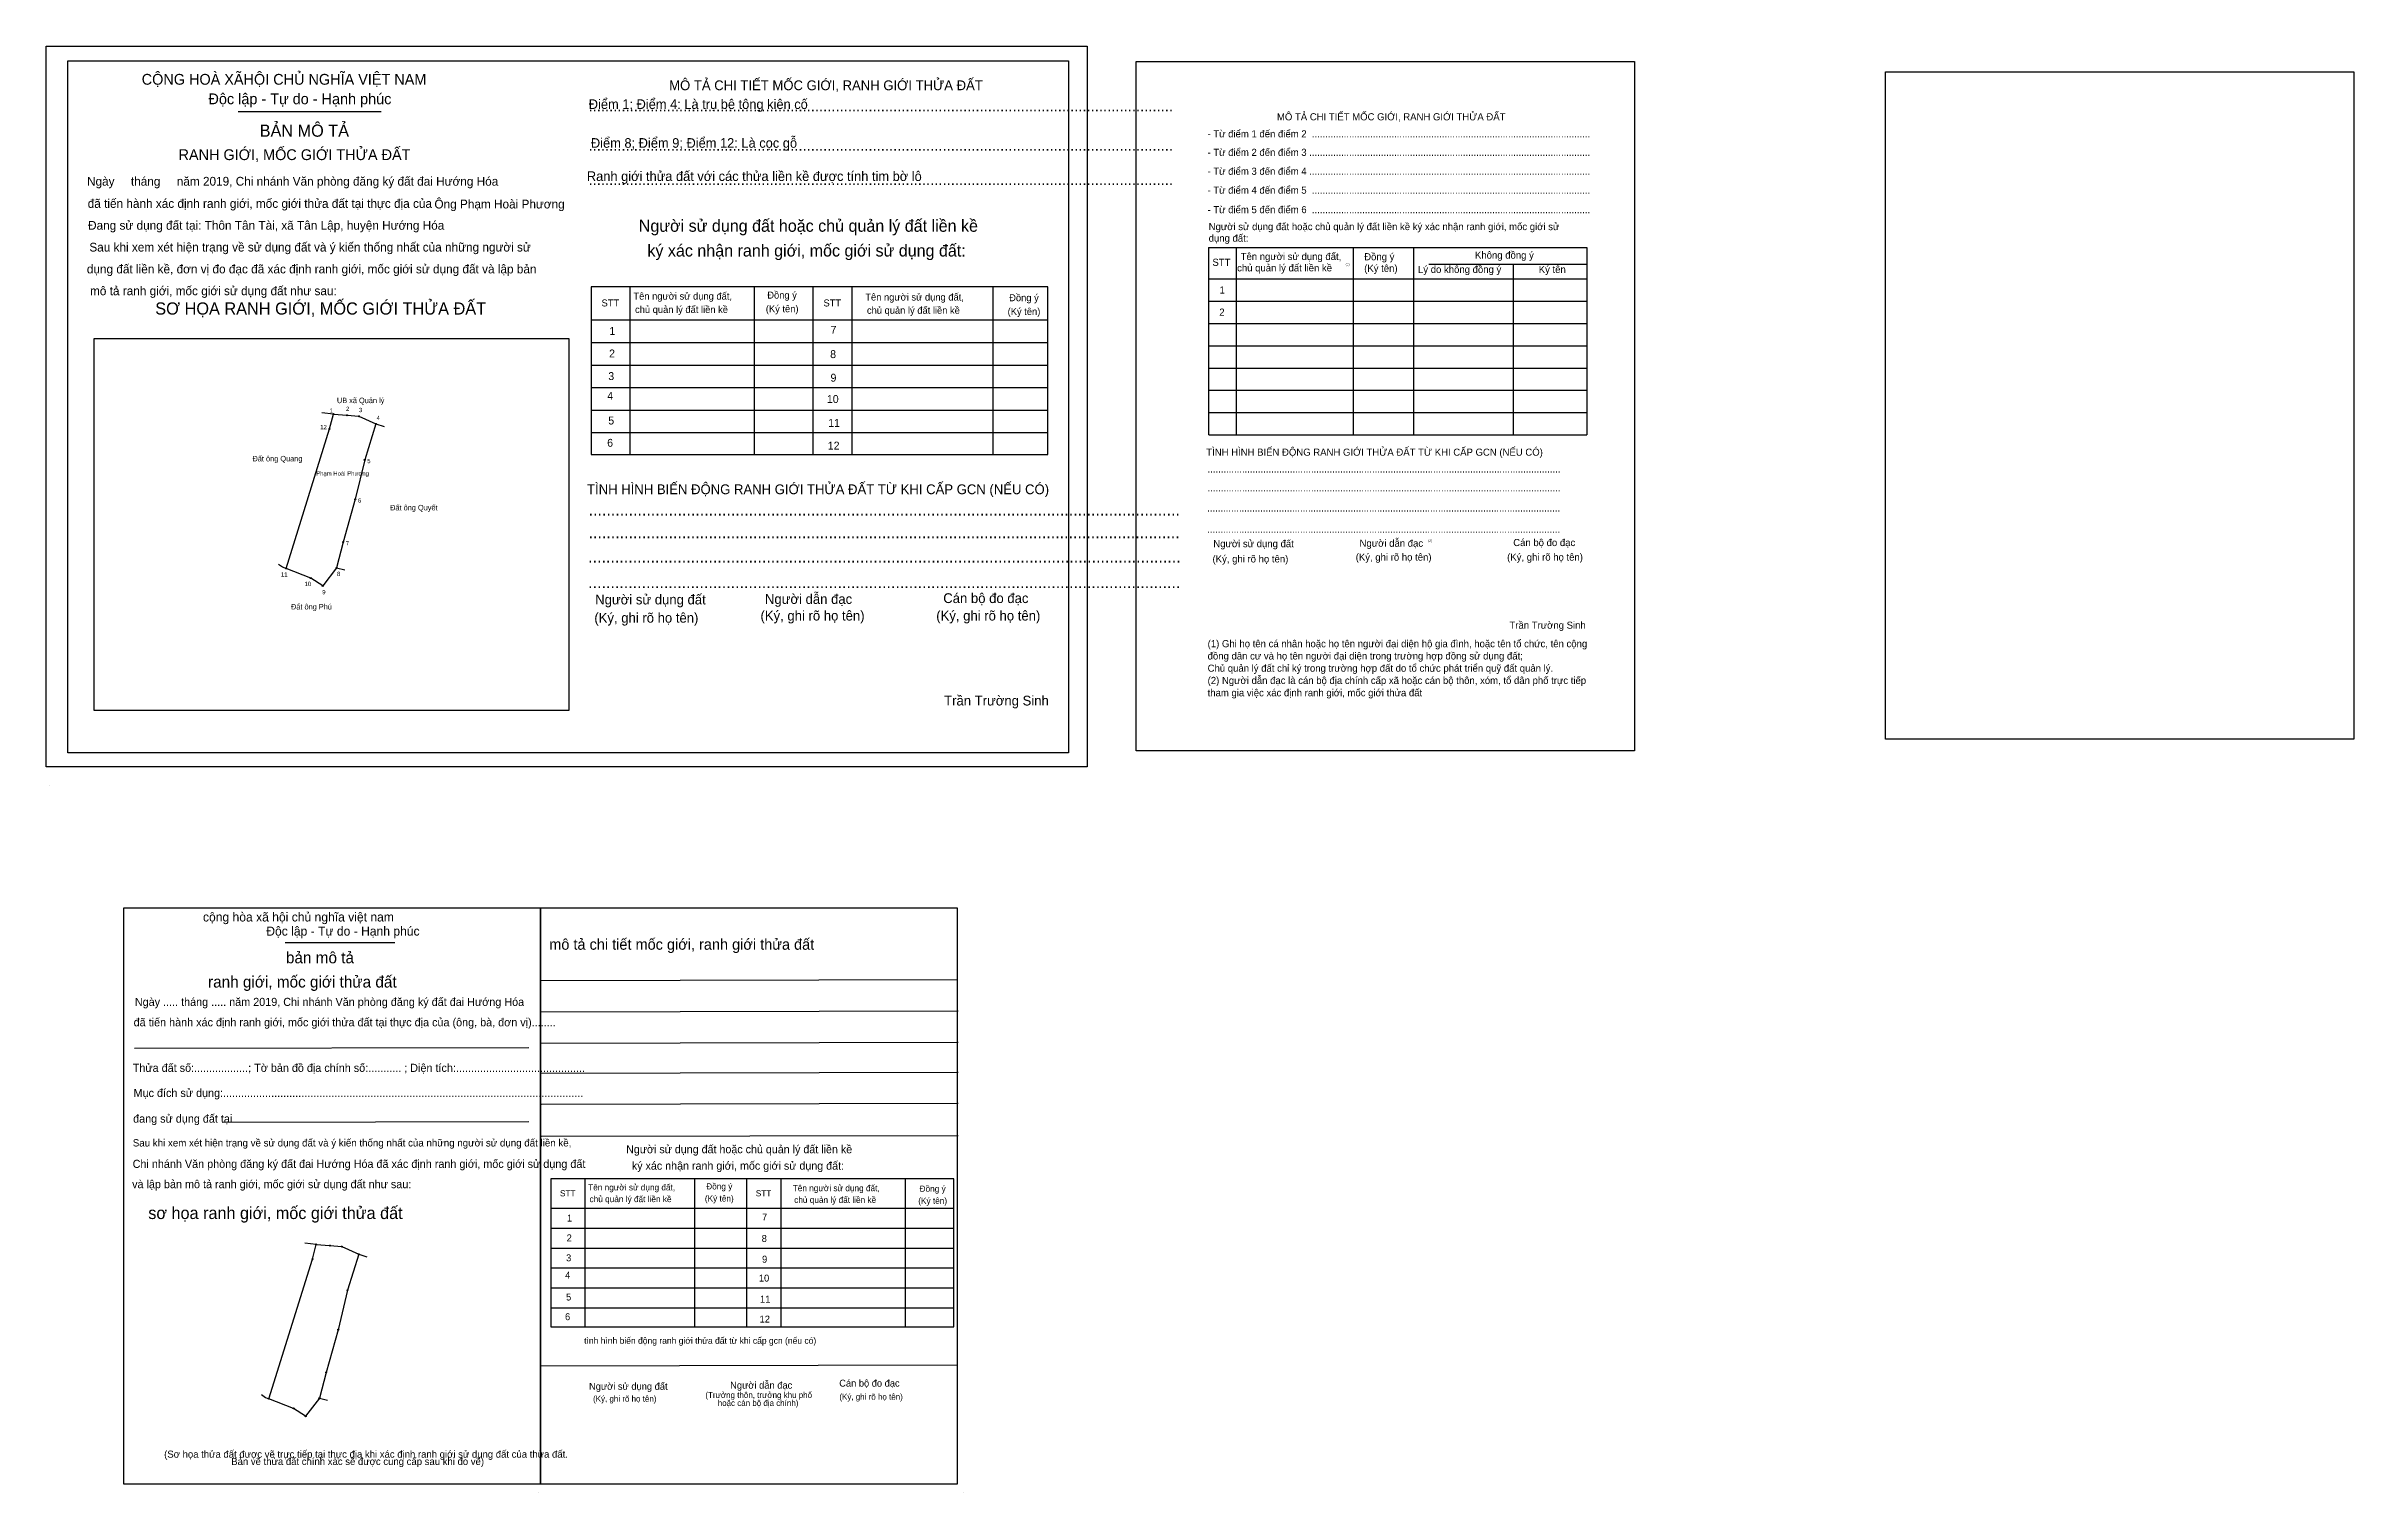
# Model space of a CAD drawing. Extents: x 129 to 549170, y 21 to 1840431.
# Drawn here: x 546477 to 549170, y 1838742 to 1840431 of the extents above.
import ezdxf

# ---------------------------------------------------------------- set-up
doc = ezdxf.new("R2010")
doc.units = 0
for name, color, linetype in [('bmtKhungInTrang1', 7, 'Continuous'), ('bmtKhungInTrang2', 7, 'Continuous'), ('bmtNoiDung', 7, 'Continuous'), ('bmtTemplate', 7, 'Continuous'), ('CanhThua', 7, 'Continuous'), ('Level 1', 7, 'Continuous'), ('Level 10', 7, 'Continuous'), ('Level 16', 7, 'Continuous'), ('Level 2', 7, 'Continuous'), ('MocDinhThua', 7, 'Continuous'), ('RauThua', 7, 'Continuous'), ('SoHieuDinhThua', 7, 'Continuous')]:
    doc.layers.add(name, color=color, linetype=linetype)

msp = doc.modelspace()

# ---------------------------------------------------------------- linework, layer by layer
at = {"layer": 'bmtKhungInTrang1'}
for points in [[(546477.3, 1840431.1), (547692, 1840431.1), (547692, 1839589.8), (546477.3, 1839589.8)], [(546502.4, 1840413.9), (547670.4, 1840413.9), (547670.4, 1839606.2), (546502.4, 1839606.2)]]:
    msp.add_lwpolyline(points, close=True, dxfattribs=at)
at = {"layer": 'bmtKhungInTrang2'}
msp.add_lwpolyline([(547749.1, 1840413.1), (548331, 1840413.1), (548331, 1839608.2), (547749.1, 1839608.2)], close=True, dxfattribs=at)
at = {"layer": 'bmtTemplate'}
for p, q in [((546701.4, 1840355), (546868.2, 1840355)), ((547865.8, 1840196), (547865.8, 1839977.2)), ((548002.7, 1840196), (548002.7, 1839977.2)), ((548073.1, 1840196.2), (548073.1, 1839977.2)), ((548275.3, 1840196), (548275.3, 1839977.2)), ((548091, 1840176.7), (548275.3, 1840176.7)), ((547646.4, 1840150.3), (547113.2, 1840150.3)), ((547113.2, 1840150.3), (547113.2, 1839954.5)), ((547158.3, 1840150.3), (547158.3, 1839954.5)), ((547303.4, 1840150.3), (547303.4, 1839954.5)), ((547372, 1840150.3), (547372, 1839954.5)), ((547417.4, 1840150.3), (547417.4, 1839954.5)), ((547582, 1840149.8), (547582, 1839954.5)), ((547646.4, 1839954.5), (547646.4, 1840150.3)), ((547833.9, 1840159.5), (548275.3, 1840159.5)), ((547833.9, 1840133.5), (548275.3, 1840133.5)), ((547113.2, 1840111.4), (547646.4, 1840111.4)), ((547833.9, 1840107.4), (548275.3, 1840107.4)), ((547113.2, 1840085.1), (547646.4, 1840085.1)), ((547833.9, 1840081.4), (548275.3, 1840081.4)), ((547113.2, 1840058.8), (547646.4, 1840058.8)), ((547113.2, 1840032.5), (547646.4, 1840032.5)), ((547833.9, 1840055.3), (548275.3, 1840055.3)), ((547113.2, 1840006.2), (547646.4, 1840006.2)), ((547833.9, 1840029.3), (548275.3, 1840029.3)), ((547113.2, 1839980), (547646.4, 1839980)), ((547833.9, 1840003.2), (548275.3, 1840003.2)), ((547113.2, 1839954.5), (547646.4, 1839954.5)), ((547833.9, 1839977.2), (548275.3, 1839977.2))]:
    msp.add_line(p, q, dxfattribs=at)
for points in [[(546502.4, 1840413.9), (547670.4, 1840413.9), (547670.4, 1839606.2), (546502.4, 1839606.2)], [(548623.9, 1840401), (549170.3, 1840401), (549170.3, 1839621.8), (548623.9, 1839621.8)], [(546533.3, 1839655.5), (546533.3, 1840089.9), (547087.1, 1840089.9), (547087.1, 1839655.5)]]:
    msp.add_lwpolyline(points, close=True, dxfattribs=at)
for points in [[(547833.6, 1840196), (548275.3, 1840196)], [(547833.6, 1840196), (547833.6, 1839977.2)], [(548189.4, 1840176.4), (548189.4, 1839977.2)]]:
    msp.add_lwpolyline(points, dxfattribs=at)
at = {"layer": 'CanhThua'}
for p, q in [((546757.3, 1839821.3), (546808, 1839984.3)), ((546808, 1839984.3), (546812.5, 1840001.5)), ((546812.5, 1840001.5), (546828.4, 1840000.2)), ((546828.4, 1840000.2), (546842.3, 1839999)), ((546842.3, 1839999), (546862, 1839990)), ((546862, 1839990), (546849, 1839948)), ((546849, 1839948), (546838, 1839902)), ((546838, 1839902), (546824, 1839852)), ((546824, 1839852), (546816, 1839822)), ((546786, 1839810), (546757.3, 1839821.3)), ((546816, 1839822), (546800, 1839801)), ((546800, 1839801), (546786, 1839810))]:
    msp.add_line(p, q, dxfattribs=at)
at = {"layer": 'Level 1'}
for p, q in [((546812.5, 1840001.5), (546799.1, 1840003.1)), ((547055, 1839340.2), (547541.3, 1839341.3)), ((547055, 1839303.7), (547541.4, 1839304.7)), ((546580.5, 1839261.1), (547040.7, 1839262.1)), ((547055.1, 1839266.9), (547541.4, 1839268)), ((547055.1, 1839232), (547541.5, 1839233.1)), ((546682.7, 1839174.7), (547040.4, 1839175.4)), ((547055.2, 1839195.8), (547541.5, 1839196.9)), ((547055.2, 1839158.3), (547541.6, 1839159.4)), ((547054.3, 1838890.4), (547540.6, 1838891.4))]:
    msp.add_line(p, q, dxfattribs=at)
at = {"layer": 'Level 10'}
for p, q in [((546737.3, 1838851.8), (546788.1, 1839014.8)), ((546792.5, 1839032), (546779.2, 1839033.6)), ((546788.1, 1839014.8), (546792.5, 1839032)), ((546792.5, 1839032), (546808.4, 1839030.7)), ((546808.4, 1839030.7), (546822.3, 1839029.5)), ((546822.3, 1839029.5), (546842.1, 1839020.5)), ((546842.1, 1839020.5), (546829.1, 1838978.5)), ((546842.1, 1839020.5), (546851.7, 1839017.7)), ((546829.1, 1838978.5), (546818.1, 1838932.5)), ((546818.1, 1838932.5), (546804.1, 1838882.5)), ((546804.1, 1838882.5), (546796.1, 1838852.5)), ((546766.1, 1838840.5), (546737.3, 1838851.8)), ((546796.1, 1838852.5), (546780.1, 1838831.5)), ((546780.1, 1838831.5), (546766.1, 1838840.5))]:
    msp.add_line(p, q, dxfattribs=at)
at = {"layer": 'Level 2'}
for p, q in [((546481.2, 1839567.7), (546481.2, 1839567.7)), ((546756.3, 1839384.7), (546884.1, 1839384.7)), ((547536.6, 1839108.5), (547066.2, 1839108.5)), ((547066.2, 1839108.5), (547066.2, 1838935.8)), ((547106, 1839108.5), (547106, 1838935.8)), ((547233.9, 1839108.5), (547233.9, 1838935.8)), ((547294.5, 1839108.5), (547294.5, 1838935.8)), ((547334.5, 1839108.5), (547334.5, 1838935.8)), ((547479.8, 1839108.1), (547479.8, 1838935.8)), ((547536.6, 1838935.8), (547536.6, 1839108.5)), ((547066.2, 1839074.2), (547536.6, 1839074.2)), ((547066.2, 1839051), (547536.6, 1839051)), ((547066.2, 1839027.8), (547536.6, 1839027.8)), ((547066.2, 1839004.6), (547536.6, 1839004.6)), ((547066.2, 1838981.4), (547536.6, 1838981.4)), ((547066.2, 1838958.2), (547536.6, 1838958.2)), ((547066.2, 1838935.8), (547536.6, 1838935.8)), ((547051.5, 1838742), (547051.5, 1838742)), ((547547.7, 1838742.8), (547547.7, 1838742.8))]:
    msp.add_line(p, q, dxfattribs=at)
for points in [[(546567.8, 1838752.3), (546567.8, 1838752.3), (546567.8, 1839425), (547054.1, 1839425), (547054.1, 1839425)], [(547054.1, 1839425), (547054.1, 1838752.3), (546567.8, 1838752.3)], [(547054.1, 1839425), (547540.5, 1839425), (547540.5, 1838752.3), (547540.5, 1838752.3)], [(547540.5, 1838752.3), (547054.1, 1838752.3), (547054.1, 1839425)], [(547054.1, 1839425), (547540.5, 1839425), (547540.5, 1838752.3)], [(547540.5, 1838752.3), (547054.1, 1838752.3), (547054.1, 1839425)]]:
    msp.add_lwpolyline(points, dxfattribs=at)
at = {"layer": 'MocDinhThua'}
for centre in [(546808, 1839984.3), (546812.5, 1840001.5), (546828.4, 1840000.2), (546842.3, 1839999), (546862, 1839990), (546849, 1839948), (546838, 1839902), (546824, 1839852), (546757.3, 1839821.3), (546816, 1839822), (546786, 1839810), (546800, 1839801), (546788.1, 1839014.8), (546792.5, 1839032), (546808.4, 1839030.7), (546822.3, 1839029.5), (546842.1, 1839020.5), (546829.1, 1838978.5), (546818.1, 1838932.5), (546804.1, 1838882.5), (546737.3, 1838851.8), (546796.1, 1838852.5), (546766.1, 1838840.5), (546780.1, 1838831.5)]:
    msp.add_circle(centre, 0.601, dxfattribs=at)
at = {"layer": 'RauThua'}
for p, q in [((546862, 1839990), (546871.6, 1839987.2)), ((546748.3, 1839826.2), (546753, 1839823)), ((546753, 1839823), (546757.3, 1839821.3)), ((546816, 1839822), (546825.8, 1839819.7)), ((546728.4, 1838856.7), (546733.1, 1838853.5)), ((546733.1, 1838853.5), (546737.3, 1838851.8)), ((546796.1, 1838852.5), (546805.8, 1838850.2))]:
    msp.add_line(p, q, dxfattribs=at)

# ---------------------------------------------------------------- texts
at = {"layer": 'bmtNoiDung'}
for s, height, p in [('Ông Phạm Hoài Phương', 10.282, (546930.4, 1840241.6)), ('1', 8.33, (547846.6, 1840142.3)), ('2', 8.33, (547846.3, 1840116.4)), ('Trần Trường Sinh', 8.326, (548184.9, 1839750.9)), ('Trần Trường Sinh', 11.425, (547525.2, 1839661.3))]:
    msp.add_text(s, height=height, dxfattribs=at).set_placement(p)
at = {"layer": 'bmtTemplate'}
for s, height, p in [('CỘNG HOÀ XÃHỘI CHỦ NGHĨA VIỆT NAM', 12.594, (546588.8, 1840386.1)), ('MÔ TẢ CHI TIẾT MỐC GIỚI, RANH GIỚI THỬA ĐẤT', 11.425, (547204.3, 1840379.7)), ('Độc lập - Tự do - Hạnh phúc', 12.594, (546666.7, 1840363.3)), ('..............................................................................................................................................', 12.929, (547110.2, 1840355.1)), ('BẢN MÔ TẢ', 14.17, (546726.5, 1840325.4)), ('- Từ điểm 1 đến điểm 2  .........................................................................................................', 8.3227, (547832.5, 1840324.6)), ('MÔ TẢ CHI TIẾT MỐC GIỚI, RANH GIỚI THỬA ĐẤT', 8.323, (547913.6, 1840344.5)), ('RANH GIỚI, MỐC GIỚI THỬA ĐẤT', 12.594, (546631.8, 1840298.1)), ('..............................................................................................................................................', 12.929, (547110.2, 1840309)), ('- Từ điểm 2 đến điểm 3 ..........................................................................................................', 8.3227, (547832.5, 1840303)), ('Ngày     tháng     năm 2019, Chi nhánh Văn phòng đăng ký đất đai Hướng Hóa', 10.282, (546525, 1840268.2)), ('- Từ điểm 3 đến điểm 4 ..........................................................................................................', 8.3227, (547832.5, 1840280.9)), ('đã tiến hành xác định ranh giới, mốc giới thửa đất tại thực địa của', 10.282, (546525.8, 1840242.3)), ('..............................................................................................................................................', 12.929, (547110.2, 1840269.1)), ('- Từ điểm 4 đến điểm 5  .........................................................................................................', 8.3227, (547832.5, 1840258.8)), ('Đang sử dụng đất tại: Thôn Tân Tài, xã Tân Lập, huyện Hướng Hóa', 10.282, (546526.2, 1840216.8)), ('Người sử dụng đất hoặc chủ quản lý đất liền kề ', 14.015, (547168.9, 1840214.4)), ('- Từ điểm 5 đến điểm 6  .........................................................................................................', 8.3227, (547832.5, 1840236.1)), ('Người sử dụng đất hoặc chủ quản lý đất liền kề ký xác nhận ranh giới, mốc giới sử', 8.323, (547833.9, 1840216.3)), ('Sau khi xem xét hiện trạng về sử dụng đất và ý kiến thống nhất của những người sử ', 10.282, (546527.7, 1840191.3)), ('ký xác nhận ranh giới, mốc giới sử dụng đất:', 14.015, (547178.9, 1840185.5)), ('dụng đất:', 8.32, (547833.9, 1840202.8)), ('dụng đất liền kề, đơn vị đo đạc đã xác định ranh giới, mốc giới sử dụng đất và lập bản', 10.282, (546524.8, 1840165.8)), ('STT', 8.32, (547838.3, 1840174.6)), ('chủ quản lý đất liền kề', 8.323, (547867.1, 1840168.1)), ('Tên người sử dụng đất,', 8.323, (547871.2, 1840181.4)), ('(1)', 2.78, (547993.7, 1840174.9)), ('Đồng ý', 8.32, (548015.4, 1840181.1)), ('(Ký tên)', 8.32, (548015.4, 1840167.6)), ('Lý do không đồng ý', 8.323, (548078.2, 1840166.3)), ('Không đồng ý', 8.323, (548144.7, 1840183)), ('Ký tên', 8.32, (548219.1, 1840166.3)), ('mô tả ranh giới, mốc giới sử dụng đất như sau:', 10.282, (546528.5, 1840140.3)), ('Tên người sử dụng đất,', 8.151, (547162.6, 1840135.2)), ('Đồng ý', 8.15, (547318.8, 1840136.4)), ('Tên người sử dụng đất,', 8.151, (547433.2, 1840134.1)), ('Đồng ý', 8.15, (547601.1, 1840133.3)), ('SƠ HỌA RANH GIỚI, MỐC GIỚI THỬA ĐẤT', 14.212, (546604.6, 1840117.7)), ('STT', 8.15, (547125.4, 1840127.2)), ('chủ quản lý đất liền kề', 8.151, (547164.5, 1840119.6)), ('(Ký tên)', 8.15, (547317.1, 1840120.4)), ('STT', 8.15, (547384.4, 1840127.2)), ('chủ quản lý đất liền kề', 8.151, (547435.1, 1840118.6)), ('(Ký tên)', 8.15, (547599.3, 1840117.3)), ('1', 9.2, (547134.6, 1840094)), ('7', 9.22, (547392.7, 1840095.3)), ('2', 9.2, (547134.2, 1840067.7)), ('8', 9.22, (547392.2, 1840066.9)), ('3', 9.2, (547133.3, 1840041.3)), ('9', 9.22, (547392.6, 1840039.4)), ('4', 9.2, (547132.1, 1840018.3)), ('10', 9.22, (547388.4, 1840014.5)), ('5', 9.2, (547133.3, 1839989.4)), ('11', 9.22, (547389.9, 1839986.6)), ('6', 9.2, (547132, 1839963.4)), ('12', 9.22, (547389.4, 1839960.1)), ('TÌNH HÌNH BIẾN ĐỘNG RANH GIỚI THỬA ĐẤT TỪ KHI CẤP GCN (NẾU CÓ)', 8.323, (547831.1, 1839952.9)), ('.....................................................................................................................................', 8.3352, (547832.5, 1839933.3)), ('TÌNH HÌNH BIẾN ĐỘNG RANH GIỚI THỬA ĐẤT TỪ KHI CẤP GCN (NẾU CÓ)', 11.425, (547108.5, 1839908)), ('.....................................................................................................................................', 8.3352, (547832.5, 1839911.2)), ('.....................................................................................................................................', 13.9655, (547110.3, 1839883.1)), ('.....................................................................................................................................', 8.3352, (547832.1, 1839887.7)), ('.....................................................................................................................................', 13.9583, (547110.3, 1839856.5)), ('.....................................................................................................................................', 8.3352, (547832.1, 1839863)), ('Người sử dụng đất', 8.323, (547839.3, 1839846.1)), ('Người dẫn đạc', 8.323, (548010, 1839846.6)), ('(2)', 2.78, (548089.9, 1839852.3)), ('Cán bộ đo đạc', 8.323, (548189.3, 1839847.4)), ('.....................................................................................................................................', 13.9935, (547109.8, 1839828.2)), ('(Ký, ghi rõ họ tên)', 8.323, (547838.4, 1839828.3)), ('(Ký, ghi rõ họ tên)', 8.323, (548005.5, 1839830.4)), ('(Ký, ghi rõ họ tên)', 8.323, (548182.2, 1839830.4)), ('.....................................................................................................................................', 13.9862, (547109.8, 1839798.4)), ('Người sử dụng đất', 11.425, (547118, 1839779.3)), ('Người dẫn đạc', 11.425, (547316.1, 1839779.9)), ('Cán bộ đo đạc', 11.425, (547524.2, 1839780.9)), ('(Ký, ghi rõ họ tên)', 11.425, (547117, 1839758)), ('(Ký, ghi rõ họ tên)', 11.425, (547310.9, 1839760.5)), ('(Ký, ghi rõ họ tên)', 11.425, (547516, 1839760.5)), ('(1) Ghi họ tên cá nhân hoặc họ tên người đại diện hộ gia đình, hoặc tên tổ chức, tên cộng', 8.323, (547832.7, 1839729.3)), ('đồng dân cư và họ tên người đại diện trong trường hợp đồng sử dụng đất;', 8.323, (547832.7, 1839715)), ('Chủ quản lý đất chỉ ký trong trường hợp đất do tổ chức phát triển quỹ đất quản lý.', 8.323, (547832.7, 1839700.7)), ('(2) Người dẫn đạc là cán bộ địa chính cấp xã hoặc cán bộ thôn, xóm, tổ dân phố trực tiếp', 8.323, (547832.7, 1839686.4)), ('tham gia việc xác định ranh giới, mốc giới thửa đất', 8.323, (547832.7, 1839672))]:
    msp.add_text(s, height=height, dxfattribs=at).set_placement(p)
at = {"layer": 'Level 1'}
for s, p in [('(Sơ họa thửa đất được vẽ trực tiếp tại thực địa khi xác định ranh giới sử dụng đất của thửa đất.', (546615, 1838783)), (' Bản vẽ thửa đất chính xác sẽ được cung cấp sau khi đo vẽ)', (546690.2, 1838774.5))]:
    msp.add_text(s, height=8.322, dxfattribs=at).set_placement(p)
at = {"layer": 'Level 16'}
for s, height, p in [('Điểm 1; Điểm 4: Là trụ bê tông kiên cố', 11.202, (547110.5, 1840357.8)), ('Điểm 8; Điểm 9; Điểm 12: Là cọc gỗ ', 11.202, (547113, 1840312.5)), ('Ranh giới thửa đất với các thửa liền kề được tính tim bờ lô', 11.202, (547108.3, 1840273.7)), ('UB xã Quản lý', 6.425, (546816.6, 1840014.3)), ('Đất ông Quang', 6.425, (546718.1, 1839946.3)), ('Phạm Hoài Phương', 5.018, (546792.4, 1839929.7)), ('Đất ông Quyết', 6.425, (546878.7, 1839889.1)), ('Đất ông Phú', 6.425, (546763, 1839773.4)), ('Ngày ..... tháng ..... năm 2019, Chi nhánh Văn phòng đăng ký đất đai Hướng Hóa', 9.432, (546580.8, 1839310.5)), (' đã tiến hành xác định ranh giới, mốc giới thửa đất tại thực địa của (ông, bà, đơn vị)........', 9.432, (546575.9, 1839286.7)), ('Thửa đất số:..................; Tờ bản đồ địa chính số:........... ; Diện tích:...........................................', 9.4318, (546578.4, 1839233.5)), ('Mục đích sử dụng:........................................................................................................................', 9.4318, (546579.3, 1839204.2)), ('đang sử dụng đất tại', 9.432, (546578.8, 1839174.2)), ('Sau khi xem xét hiện trạng về sử dụng đất và ý kiến thống nhất của những người sử dụng đất liền kề,', 8.489, (546578.4, 1839146.4)), ('Chi nhánh Văn phòng đăng ký đất đai Hướng Hóa đã xác định ranh giới, mốc giới sử dụng đất', 9.432, (546578.2, 1839121.4)), (' và lập bản mô tả ranh giới, mốc giới sử dụng đất như sau:', 9.432, (546574.1, 1839097.7))]:
    msp.add_text(s, height=height, dxfattribs=at).set_placement(p)
at = {"layer": 'Level 2'}
for s, height, p in [('cộng hòa xã hội chủ nghĩa việt nam', 10.553, (546660.3, 1839409.1)), ('Độc lập - Tự do - Hạnh phúc', 10.553, (546734.2, 1839392.6)), ('mô tả chi tiết mốc giới, ranh giới thửa đất', 12.658, (547064.4, 1839376.1)), ('bản mô tả', 13.36, (546757.1, 1839360.3)), ('ranh giới, mốc giới thửa đất', 13.361, (546666.2, 1839332)), ('Người sử dụng đất hoặc chủ quản lý đất liền kề ', 9.34, (547154.1, 1839138.5)), ('ký xác nhận ranh giới, mốc giới sử dụng đất:', 9.34, (547160.8, 1839119.3)), ('STT', 7.19, (547076.9, 1839088.2)), ('Tên người sử dụng đất,', 7.191, (547109.8, 1839095.1)), ('(Ký tên)', 7.19, (547246, 1839082.1)), ('Đồng ý', 7.19, (547247.6, 1839096.2)), ('STT', 7.19, (547305.4, 1839088.2)), ('Tên người sử dụng đất,', 7.191, (547348.5, 1839094.2)), ('Đồng ý', 7.19, (547496.6, 1839093.5)), ('sơ họa ranh giới, mốc giới thửa đất', 14.136, (546596.5, 1839061.7)), ('1', 8.12, (547085.1, 1839058.8)), ('chủ quản lý đất liền kề', 7.191, (547111.4, 1839081.4)), ('7', 8.14, (547312.7, 1839060)), ('chủ quản lý đất liền kề', 7.191, (547350.2, 1839080.5)), ('(Ký tên)', 7.19, (547495, 1839079.4)), ('2', 8.12, (547084.7, 1839035.6)), ('8', 8.14, (547312.3, 1839034.9)), ('3', 8.12, (547084, 1839012.3)), ('9', 8.14, (547312.7, 1839010.7)), ('4', 8.12, (547082.9, 1838992.1)), ('10', 8.14, (547309, 1838988.7)), ('5', 8.12, (547084, 1838966.6)), ('11', 8.14, (547310.3, 1838964.1)), ('6', 8.12, (547082.8, 1838943.6)), ('12', 8.14, (547309.8, 1838940.8)), ('tình hình biến động ranh giới thửa đất từ khi cấp gcn (nếu có)', 7.422, (547105.1, 1838916)), ('Cán bộ đo đạc', 8.101, (547402.8, 1838866)), ('Người sử dụng đất', 8.119, (547110.8, 1838862.3)), ('(Ký, ghi rõ họ tên)', 6.959, (547115.5, 1838848.4)), ('(Trưởng thôn, trưởng khu phố', 6.958, (547246.6, 1838852.7)), ('hoặc cán bộ địa chính)', 6.958, (547261, 1838843.4)), ('Người dẫn đạc', 8.137, (547275.5, 1838863.6)), ('(Ký, ghi rõ họ tên)', 6.959, (547403, 1838850.7))]:
    msp.add_text(s, height=height, dxfattribs=at).set_placement(p)
at = {"layer": 'SoHieuDinhThua'}
for s, p in [('1', (546808.3, 1840003.1)), ('2', (546827.2, 1840005.2)), ('3', (546842.4, 1840003.8)), ('12', (546797.1, 1839983.8)), ('4', (546862.9, 1839994.5)), ('5', (546852, 1839944.2)), ('6', (546841.1, 1839898.2)), ('7', (546827, 1839848.2)), ('8', (546816.7, 1839812.4)), ('11', (546751.3, 1839811.8)), ('10', (546778.8, 1839800.8)), ('9', (546799.5, 1839791.1))]:
    msp.add_text(s, height=5.01, dxfattribs=at).set_placement(p)

doc.saveas('drawing.dxf')
